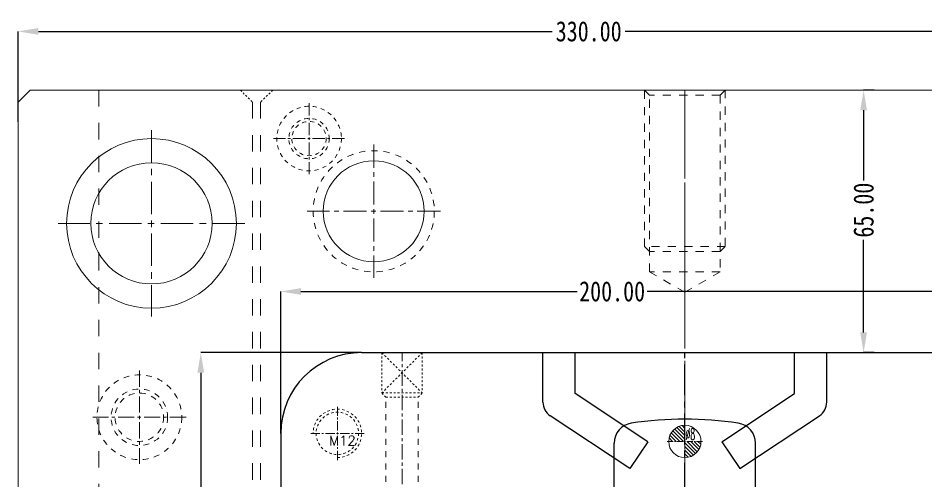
# Model space of a CAD drawing. Header units: millimetres. Extents: x 97 to 1722, y -6063 to 1553.
# Drawn here: x 616.7 to 841.6, y -312.2 to -197.4 of the extents above; entities that cross this region are included whole.
import ezdxf
from ezdxf.enums import TextEntityAlignment as Align

# ---------------------------------------------------------------- set-up
doc = ezdxf.new("R2010")
doc.units = ezdxf.units.MM
doc.header["$LTSCALE"] = 16.335
doc.header["$PDMODE"] = 3
doc.header["$PDSIZE"] = 0.3125
doc.linetypes.add('CENTER', pattern=[0.6, 0.375, -0.075, 0.075, -0.075])
doc.linetypes.add('HIDDEN', pattern=[0.2, 0.1, -0.1])
doc.layers.get('0').update_dxf_attribs({"linetype": 'CONTINUOUS'})
doc.layers.get('Defpoints').update_dxf_attribs({"linetype": 'CONTINUOUS'})
for name, color, linetype, lineweight in [('cool', 153, 'HIDDEN', 9), ('epin', 13, 'CONTINUOUS', 9), ('moldbase', 7, 'CONTINUOUS', 20), ('screw', 33, 'CONTINUOUS', 13)]:
    doc.layers.add(name, color=color, linetype=linetype, lineweight=lineweight)
doc.styles.get("Standard").update_dxf_attribs({"font": 'txt', "width": 0.8})
doc.styles.add('TXT', font='txt.shx', dxfattribs={"bigfont": 'gbcbig.shx'})
doc.styles.add('TXT05', font='txt.shx', dxfattribs={"width": 0.5, "bigfont": 'gbcbig.shx'})
doc.dimstyles.get("Standard").update_dxf_attribs({"dimtxt": 0.15625, "dimasz": 0.1875, "dimexe": 0.125, "dimexo": 0.0625, "dimtad": 0, "dimtih": 1, "dimtoh": 1, "dimdsep": 46, "dimtxsty": 'Standard', "dimcen": 0.09, "dimadec": 0, "dimazin": 0, "dimtp": 0.01, "dimtm": 0.01, "dimtfac": 1, "dimtofl": 0, "dimtmove": 0, "dimatfit": 3, "dimfxl": 0, "dimtolj": 1, "dimarcsym": 0})

# ---------------------------------------------------------------- blocks, each defined once
blk = doc.blocks.new('*D6')
at = {"color": 4, "lineweight": -2}
for p, q in [((681.68, -300.22), (681.68, -265.08)), ((686.68, -265.08), (755.02, -265.08)), ((876.68, -265.08), (772.36, -265.08)), ((881.68, -300.22), (881.68, -265.08))]:
    blk.add_line(p, q, dxfattribs=at)
at = {"color": 4}
for points in [[(686.68, -264.25), (686.68, -265.92), (681.68, -265.08)], [(876.68, -264.25), (876.68, -265.92), (881.68, -265.08)]]:
    blk.add_solid(points, dxfattribs=at)
at = {"layer": 'Defpoints', "color": 0}
for p in [(681.68, -265.08), (681.68, -300.22), (881.68, -300.22)]:
    blk.add_point(p, dxfattribs=at)
at = {"color": 6, "insert": (763.69, -265.08), "char_height": 5, "attachment_point": 5}
blk.add_mtext('\\A1;200.00', dxfattribs=at)
blk = doc.blocks.new('*D7')
at = {"color": 4, "lineweight": -2}
for p, q in [((701.68, -280.22), (661.89, -280.22)), ((661.89, -285.22), (661.89, -369.01)), ((661.89, -505.22), (661.89, -387.01)), ((701.68, -510.22), (661.89, -510.22))]:
    blk.add_line(p, q, dxfattribs=at)
at = {"color": 4}
for points in [[(661.05, -285.22), (662.72, -285.22), (661.89, -280.22)], [(661.05, -505.22), (662.72, -505.22), (661.89, -510.22)]]:
    blk.add_solid(points, dxfattribs=at)
at = {"layer": 'Defpoints', "color": 0}
for p in [(701.68, -280.22), (661.89, -510.22), (701.68, -510.22)]:
    blk.add_point(p, dxfattribs=at)
at = {"color": 6, "insert": (661.89, -378.01), "char_height": 5, "attachment_point": 5, "rotation": 90}
blk.add_mtext('\\A1;230.00', dxfattribs=at)
blk = doc.blocks.new('*D9')
at = {"color": 4, "lineweight": -2}
for p, q in [((616.68, -223.09), (616.68, -200.69)), ((621.68, -200.69), (748.89, -200.69)), ((941.68, -200.69), (766.89, -200.69)), ((946.68, -218.22), (946.68, -200.69))]:
    blk.add_line(p, q, dxfattribs=at)
at = {"color": 4}
for points in [[(621.68, -199.85), (621.68, -201.52), (616.68, -200.69)], [(941.68, -199.85), (941.68, -201.52), (946.68, -200.69)]]:
    blk.add_solid(points, dxfattribs=at)
at = {"layer": 'Defpoints', "color": 0}
for p in [(616.68, -200.69), (946.68, -218.22), (616.68, -223.09)]:
    blk.add_point(p, dxfattribs=at)
at = {"color": 6, "insert": (757.89, -200.69), "char_height": 5, "attachment_point": 5}
blk.add_mtext('\\A1;330.00', dxfattribs=at)
blk = doc.blocks.new('*D11')
at = {"color": 4, "lineweight": -2}
for p, q in [((828.58, -215.22), (825.94, -215.22)), ((825.94, -220.22), (825.94, -237.62)), ((825.94, -275.22), (825.94, -252.28)), ((828.58, -280.22), (825.94, -280.22))]:
    blk.add_line(p, q, dxfattribs=at)
at = {"color": 4}
for points in [[(825.1, -220.22), (826.77, -220.22), (825.94, -215.22)], [(825.1, -275.22), (826.77, -275.22), (825.94, -280.22)]]:
    blk.add_solid(points, dxfattribs=at)
at = {"layer": 'Defpoints', "color": 0}
for p in [(828.58, -215.22), (825.94, -280.22), (828.58, -280.22)]:
    blk.add_point(p, dxfattribs=at)
at = {"color": 6, "insert": (825.94, -244.95), "char_height": 5, "attachment_point": 5, "rotation": 90}
blk.add_mtext('\\A1;65.00', dxfattribs=at)
blk = doc.blocks.new('cool_jt_g12')
at = {"layer": 'cool', "ltscale": 0.3}
for p, q in [((0, 5), (10, 5)), ((0, -5), (10, 5)), ((0, 5), (10, -5)), ((10, -5), (10, 5)), ((10, 5), (11, 4)), ((11, -4), (11, 4)), ((10, -5), (11, -4)), ((0, -5), (10, -5))]:
    blk.add_line(p, q, dxfattribs=at)
blk = doc.blocks.new('epin_ejp_6')
at = {"layer": 'epin'}
h = blk.add_hatch(dxfattribs=at)
h.set_pattern_fill('_ANSI31', color=123, scale=0.15, angle=90, style=0)
h.set_pattern_definition([(135, (-366.39746, 120.5987), (-0.3367596, -0.3367596), [])])
h.paths.add_polyline_path([(0, 3, 0.4142136), (-3, 0), (0, 0)])
h.paths.add_polyline_path([(3, 0), (0, 0), (0, -3, 0.4142136)])
at = {"layer": 'epin', "color": 1, "linetype": 'CENTER', "ltscale": 0.186593}
for p, q in [((0, -3.3), (0, 3.3)), ((-3.3, 0), (3.3, 0))]:
    blk.add_line(p, q, dxfattribs=at)
at = {"layer": 'epin'}
blk.add_circle((0, 0), 3, dxfattribs=at)
at = {"layer": 'epin', "color": 6, "style": 'TXT05', "width": 0.5}
blk.add_text('%%c6', height=2.1, dxfattribs=at).set_placement((0.995, 1.35), align=Align.MIDDLE)
blk = doc.blocks.new('screw_m12_g')
at = {"layer": 'screw', "color": 1, "linetype": 'CENTER', "ltscale": 0.373186}
for p, q in [((0, -6.6), (0, 6.6)), ((-6.6, 0), (6.6, 0))]:
    blk.add_line(p, q, dxfattribs=at)
at = {"layer": 'screw', "color": 33, "linetype": 'HIDDEN', "ltscale": 0.373186}
blk.add_circle((0, 0), 5.25, dxfattribs=at)
at = {"layer": 'screw', "color": 92, "linetype": 'HIDDEN', "ltscale": 0.373186}
blk.add_arc((0, 0), 6, 270, 180, dxfattribs=at)
at = {"layer": 'screw', "color": 6, "style": 'TXT'}
blk.add_text('M12', height=2.4, dxfattribs=at).set_placement((-2.04, -3))
blk = doc.blocks.new('epin_ejp_8')
at = {"layer": 'epin'}
h = blk.add_hatch(dxfattribs=at)
h.set_pattern_fill('_ANSI31', color=123, scale=0.2, angle=90, style=0)
h.set_pattern_definition([(135, (-2379.60465, -763.0214), (-0.4490128, -0.4490128), [])])
h.paths.add_polyline_path([(0, 4, 0.414214), (-4, 0), (0, 0)])
h.paths.add_polyline_path([(4, 0), (0, 0), (0, -4, 0.414214)])
at = {"layer": 'epin', "color": 1, "linetype": 'CENTER', "ltscale": 0.248791}
for p, q in [((0, -4.4), (0, 4.4)), ((-4.4, 0), (4.4, 0))]:
    blk.add_line(p, q, dxfattribs=at)
at = {"layer": 'epin'}
blk.add_circle((0, 0), 4, dxfattribs=at)
at = {"layer": 'epin', "color": 6, "style": 'TXT05', "width": 0.5}
blk.add_text('%%c8', height=2.8, dxfattribs=at).set_placement((0.16, 0.4))
blk = doc.blocks.new('1')
at = {"layer": 'epin'}
for name, p in [('epin_ejp_8', (-259.24, 3336.03)), ('epin_ejp_8', (-221.24, 3298.03)), ('epin_ejp_6', (-269.24, 3298.03)), ('epin_ejp_6', (-249.24, 3298.03)), ('epin_ejp_6', (-305.24, 3260.03)), ('epin_ejp_6', (-213.24, 3260.03)), ('epin_ejp_6', (-305.24, 3246.03)), ('epin_ejp_6', (-213.24, 3246.03)), ('epin_ejp_6', (-266.24, 3207.03)), ('epin_ejp_6', (-252.24, 3207.03)), ('epin_ejp_8', (-225.24, 3205.03))]:
    blk.add_blockref(name, p, dxfattribs=at)
at = {"layer": 'epin', "xscale": -1}
for p in [(-297.24, 3298.03), (-293.24, 3205.03)]:
    blk.add_blockref('epin_ejp_8', p, dxfattribs=at)
at = {"layer": 'epin', "ltscale": 0.5, "rotation": 90}
blk.add_blockref('epin_ejp_8', (-259.24, 3133.03), dxfattribs=at)
at = {"layer": 'screw'}
for p in [(-345.24, 3338.03), (-173.24, 3338.03), (-345.24, 3148.03), (-173.24, 3148.03)]:
    blk.add_blockref('screw_m12_g', p, dxfattribs=at)

msp = doc.modelspace()

# ---------------------------------------------------------------- linework, layer by layer
for p, q in [((701.683, -280.219), (861.683, -280.219)), ((746.557, -292.523), (746.557, -280.219)), ((754.557, -290.376), (754.557, -280.219)), ((808.809, -290.376), (808.809, -280.219)), ((816.809, -292.523), (816.809, -280.219)), ((772.524, -302.287), (754.557, -290.376)), ((790.842, -302.287), (808.809, -290.376)), ((768.104, -308.955), (748.347, -295.857)), ((795.262, -308.955), (815.019, -295.857)), ((681.683, -300.219), (681.683, -490.219)), ((764.183, -315.818), (764.183, -302.645)), ((772.524, -302.287), (768.104, -308.955)), ((790.842, -302.287), (795.262, -308.955)), ((799.183, -315.818), (799.183, -302.645))]:
    msp.add_line(p, q)
at = {"color": 1, "linetype": 'CENTER', "ltscale": 1.243955}
msp.add_line((781.683, -510.219), (781.683, -280.219), dxfattribs=at)
for centre, radius, start, end in [((701.683, -300.219), 20, 90, 180), ((750.557, -292.523), 4, 180, 236.45868), ((812.809, -292.523), 4, 303.54132, 0), ((781.683, -386.029), 89.315, 81.47426, 98.52574), ((769.183, -302.645), 5, 98.52574, 180), ((794.183, -302.645), 5, 360, 81.47426)]:
    msp.add_arc(centre, radius, start, end)
at = {"layer": 'cool', "color": 1, "linetype": 'CENTER', "ltscale": 0.621977}
msp.add_line((711.683, -422.529), (711.683, -280.219), dxfattribs=at)
at = {"layer": 'cool', "ltscale": 0.932966}
for p, q in [((707.683, -312.219), (707.683, -291.219)), ((715.683, -312.219), (715.683, -291.219))]:
    msp.add_line(p, q, dxfattribs=at)
at = {"layer": 'moldbase'}
for p, q in [((619.683, -215.219), (616.683, -218.219)), ((943.683, -215.219), (619.683, -215.219)), ((616.683, -218.219), (616.683, -612.219))]:
    msp.add_line(p, q, dxfattribs=at)
at = {"layer": 'moldbase', "color": 8, "linetype": 'HIDDEN', "ltscale": 2.487909}
for p, q in [((636.683, -215.219), (636.683, -615.219)), ((674.683, -218.219), (674.683, -612.219)), ((676.683, -218.219), (676.683, -612.219))]:
    msp.add_line(p, q, dxfattribs=at)
at = {"layer": 'moldbase', "color": 8, "linetype": 'HIDDEN', "ltscale": 0.27989}
for p, q in [((671.683, -215.219), (674.683, -218.219)), ((679.683, -215.219), (676.683, -218.219))]:
    msp.add_line(p, q, dxfattribs=at)
at = {"layer": 'moldbase', "color": 92, "linetype": 'HIDDEN', "ltscale": 1.243955}
for p, q in [((771.683, -253.969), (771.683, -215.219)), ((791.683, -215.219), (791.683, -253.969)), ((772.933, -255.219), (771.683, -253.969)), ((791.683, -253.969), (771.683, -253.969)), ((791.683, -253.969), (790.433, -255.219)), ((790.433, -255.219), (772.933, -255.219))]:
    msp.add_line(p, q, dxfattribs=at)
at = {"layer": 'moldbase', "color": 8, "linetype": 'HIDDEN', "ltscale": 1.243955}
for p, q in [((772.933, -216.469), (771.683, -215.219)), ((791.683, -215.219), (790.433, -216.469)), ((790.433, -216.469), (772.933, -216.469)), ((772.933, -260.219), (772.933, -216.469)), ((790.433, -216.469), (790.433, -260.219)), ((781.683, -265.271), (772.933, -260.219)), ((790.433, -260.219), (772.933, -260.219)), ((790.433, -260.219), (781.683, -265.271))]:
    msp.add_line(p, q, dxfattribs=at)
at = {"layer": 'moldbase', "color": 1, "linetype": 'CENTER', "ltscale": 2.487909}
msp.add_line((781.683, -215.219), (781.683, -615.219), dxfattribs=at)
at = {"layer": 'moldbase', "color": 1, "linetype": 'CENTER', "ltscale": 0.777472}
msp.add_line((781.683, -215.219), (781.683, -265.271), dxfattribs=at)
at = {"layer": 'moldbase', "color": 1, "linetype": 'CENTER', "ltscale": 0.497582}
for p, q in [((688.683, -218.419), (688.683, -236.019)), ((697.483, -227.219), (679.883, -227.219))]:
    msp.add_line(p, q, dxfattribs=at)
at = {"layer": 'moldbase', "color": 1, "linetype": 'CENTER', "ltscale": 1.306152}
for p, q in [((649.683, -225.119), (649.683, -271.319)), ((672.783, -248.219), (626.583, -248.219))]:
    msp.add_line(p, q, dxfattribs=at)
at = {"layer": 'moldbase', "color": 1, "linetype": 'CENTER', "ltscale": 0.932966}
for p, q in [((704.683, -228.719), (704.683, -261.719)), ((721.183, -245.219), (688.183, -245.219))]:
    msp.add_line(p, q, dxfattribs=at)
at = {"layer": 'moldbase', "color": 1, "linetype": 'CENTER', "ltscale": 0.653076}
for p, q in [((646.683, -284.669), (646.683, -307.769)), ((658.233, -296.219), (635.133, -296.219))]:
    msp.add_line(p, q, dxfattribs=at)
at = {"layer": 'moldbase', "color": 8, "linetype": 'HIDDEN', "ltscale": 0.621977}
for radius in [8, 5, 4.25]:
    msp.add_circle((688.683, -227.219), radius, dxfattribs=at)
at = {"layer": 'moldbase'}
for centre, radius in [((649.683, -248.219), 21), ((649.683, -248.219), 15), ((704.683, -245.219), 12.5)]:
    msp.add_circle(centre, radius, dxfattribs=at)
at = {"layer": 'moldbase', "color": 8, "linetype": 'HIDDEN', "ltscale": 0.932966}
msp.add_circle((704.683, -245.219), 15, dxfattribs=at)
at = {"layer": 'moldbase', "color": 8, "linetype": 'HIDDEN', "ltscale": 0.870768}
for radius in [10.5, 7, 6]:
    msp.add_circle((646.683, -296.219), radius, dxfattribs=at)

# ---------------------------------------------------------------- block references
msp.add_blockref('1', (1040.926, -3638.253))
at = {"layer": 'cool', "ltscale": 0.932966, "rotation": 270}
msp.add_blockref('cool_jt_g12', (711.683, -280.219), dxfattribs=at)

# ---------------------------------------------------------------- dimensions: what is measured, and where the dimension line sits
for base, p1, p2, picture, middle in [((616.683, -200.685), (946.683, -218.219), (616.683, -223.091), '*D9', (757.893, -200.685)), ((681.683, -265.085), (881.683, -300.219), (681.683, -300.219), '*D6', (763.692, -265.085))]:
    dim = msp.add_linear_dim(base=base, p1=p1, p2=p2, dimstyle='Standard', override={"dimtxt": 5, "dimasz": 5, "dimexe": 0, "dimexo": 0, "dimgap": 0, "dimtih": 0, "dimtoh": 0, "dimzin": 0, "dimcen": 0, "dimclrd": 4, "dimclre": 4, "dimclrt": 6, "dimadec": 2, "dimtp": 0, "dimtm": 0, "dimtzin": 0})
    dim.commit()
    dim.dimension.update_dxf_attribs({"geometry": picture, "text_midpoint": middle, "dimtype": 160})
for base, p1, p2, picture, middle in [((825.936, -280.219), (828.585, -215.219), (828.585, -280.219), '*D11', (825.936, -244.95)), ((661.887, -510.219), (701.683, -280.219), (701.683, -510.219), '*D7', (661.887, -378.013))]:
    dim = msp.add_linear_dim(base=base, p1=p1, p2=p2, angle=90, dimstyle='Standard', override={"dimtxt": 5, "dimasz": 5, "dimexe": 0, "dimexo": 0, "dimgap": 0, "dimtih": 0, "dimtoh": 0, "dimzin": 0, "dimcen": 0, "dimclrd": 4, "dimclre": 4, "dimclrt": 6, "dimadec": 2, "dimtp": 0, "dimtm": 0, "dimtzin": 0})
    dim.commit()
    dim.dimension.update_dxf_attribs({"geometry": picture, "text_midpoint": middle, "dimtype": 160})

doc.saveas('drawing.dxf')
